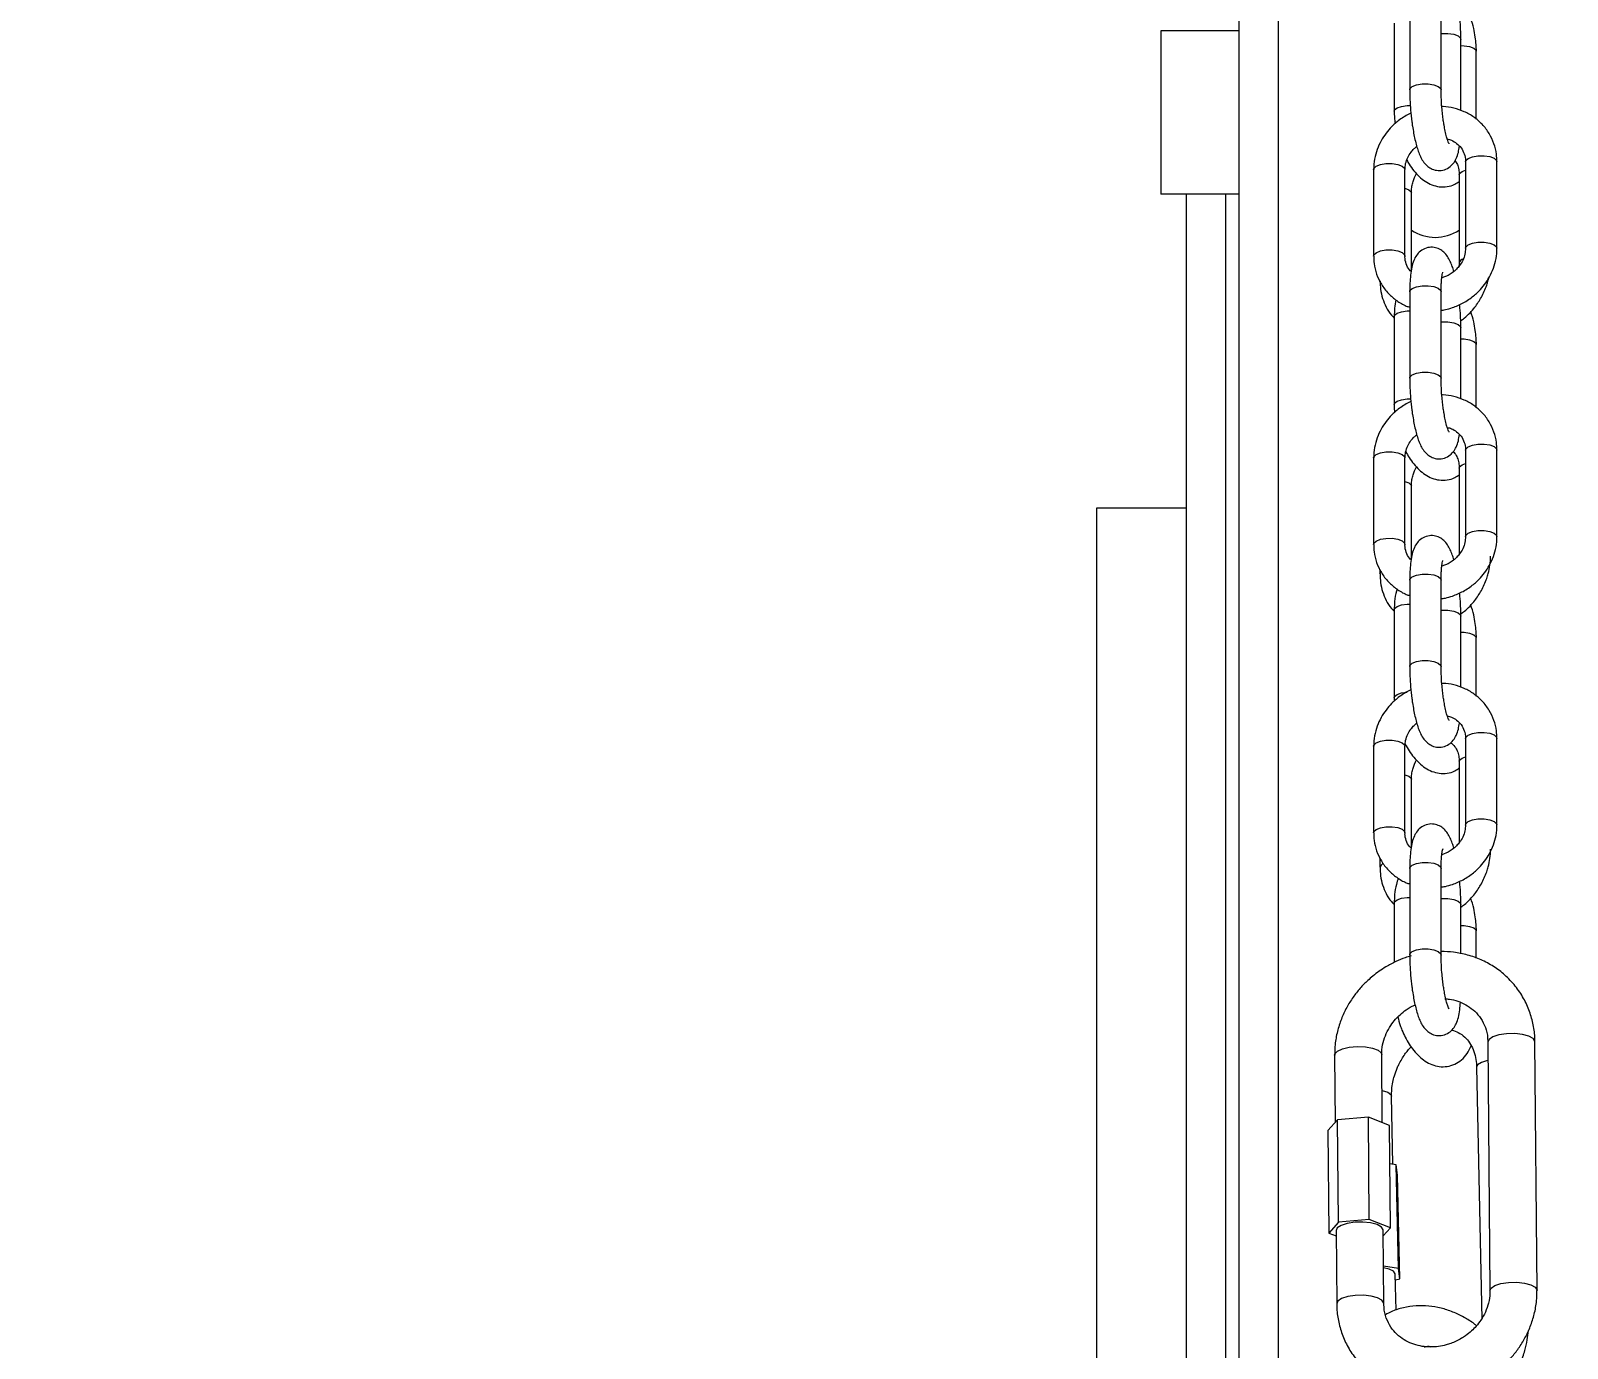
# Model space of a CAD drawing. Header units: millimetres. Extents: x -11024 to 8278, y -7837 to 5770.
# Drawn here: x -3608.6 to -3412.6, y -134.1 to 34 of the extents above; entities that cross this region are included whole.
import ezdxf

# ---------------------------------------------------------------- set-up
doc = ezdxf.new("R2010")
doc.units = ezdxf.units.MM
for name, color, linetype in [('DIKOM_ОБЪЕКТ', 7, 'Continuous'), ('DIKOM_РАЗМЕР_ЗОНА', 7, 'Continuous'), ('DIKOM_РАЗМЕР_ОБЪЕКТА', 7, 'Continuous')]:
    doc.layers.add(name, color=color, linetype=linetype)
doc.styles.add('style1', font='arial.ttf', dxfattribs={"width": 0.8})
doc.dimstyles.new('1-50', dxfattribs={"dimtxt": 300, "dimasz": 200, "dimexe": 100, "dimexo": 0, "dimgap": 100, "dimtad": 1, "dimtxsty": 'style1', "dimcen": 200, "dimclrd": 7, "dimclre": 7, "dimclrt": 7, "dimadec": 1, "dimazin": 2, "dimtfac": 1, "dimtmove": 0, "dimatfit": 2, "dimfxl": 0, "dimlwd": 25, "dimlwe": 18, "dimarcsym": 0})

# ---------------------------------------------------------------- blocks, each defined once
blk = doc.blocks.new('*D9')
at = {"layer": 'Defpoints', "color": 0, "transparency": 16777216}
for p in [(3740.68, 3707.51), (-8191.56, -3797.25), (-1076.12, -3797.25)]:
    blk.add_point(p, dxfattribs=at)
at = {"layer": 'DIKOM_РАЗМЕР_ОБЪЕКТА', "color": 7, "lineweight": 18, "transparency": 16777216}
for p, q in [((3740.68, 3707.51), (-8291.56, 3707.51)), ((-1076.12, -3797.25), (-8291.56, -3797.25))]:
    blk.add_line(p, q, dxfattribs=at)
at = {"layer": 'DIKOM_РАЗМЕР_ОБЪЕКТА', "color": 7, "lineweight": 25, "transparency": 16777216}
blk.add_line((-8191.56, 3507.51), (-8191.56, -3597.25), dxfattribs=at)
at = {"layer": 'DIKOM_РАЗМЕР_ОБЪЕКТА', "color": 7, "transparency": 16777216}
for points in [[(-8224.9, 3507.51), (-8158.23, 3507.51), (-8191.56, 3707.51)], [(-8224.9, -3597.25), (-8158.23, -3597.25), (-8191.56, -3797.25)]]:
    blk.add_solid(points, dxfattribs=at)
at = {"layer": 'DIKOM_РАЗМЕР_ОБЪЕКТА', "color": 7, "transparency": 16777216, "insert": (-8444.74, -44.87), "char_height": 300, "attachment_point": 5, "rotation": 90, "style": 'style1'}
blk.add_mtext('7500', dxfattribs=at)
blk = doc.blocks.new('*D11')
at = {"layer": 'Defpoints', "color": 0, "transparency": 16777216}
for p in [(3316.13, 5770.14), (-10574.15, -5797.25), (-1580.09, -5797.25)]:
    blk.add_point(p, dxfattribs=at)
at = {"layer": 'DIKOM_РАЗМЕР_ЗОНА', "color": 7, "lineweight": 18, "transparency": 16777216}
for p, q in [((3316.13, 5770.14), (-10674.15, 5770.14)), ((-1580.09, -5797.25), (-10674.15, -5797.25))]:
    blk.add_line(p, q, dxfattribs=at)
at = {"layer": 'DIKOM_РАЗМЕР_ЗОНА', "color": 7, "lineweight": 25, "transparency": 16777216}
blk.add_line((-10574.15, 5570.14), (-10574.15, -5597.25), dxfattribs=at)
at = {"layer": 'DIKOM_РАЗМЕР_ЗОНА', "color": 7, "transparency": 16777216}
for points in [[(-10607.49, 5570.14), (-10540.82, 5570.14), (-10574.15, 5770.14)], [(-10607.49, -5597.25), (-10540.82, -5597.25), (-10574.15, -5797.25)]]:
    blk.add_solid(points, dxfattribs=at)
at = {"layer": 'DIKOM_РАЗМЕР_ЗОНА', "color": 7, "transparency": 16777216, "insert": (-10827.33, -172.99), "char_height": 300, "attachment_point": 5, "rotation": 90, "style": 'style1'}
blk.add_mtext('11500', dxfattribs=at)

msp = doc.modelspace()

# ---------------------------------------------------------------- linework, layer by layer
at = {"layer": 'DIKOM_ОБЪЕКТ', "color": 7, "linetype": 'Continuous', "lineweight": 15}
for p, q in [((-3454.452, -1736.829), (-3454.452, 1463.171)), ((-3449.452, -1736.829), (-3449.452, 1463.171)), ((-3432.712, 37.517), (-3432.712, 26.481)), ((-3428.712, 26.481), (-3428.712, 37.517)), ((-3464.457, 34.029), (-3464.457, 13.171)), ((-3459.458, 34.029), (-3464.457, 34.029)), ((-3454.458, 34.029), (-3459.458, 34.029)), ((-3454.458, 13.171), (-3454.458, 34.029)), ((-3434.687, 35.003), (-3434.687, 23.779)), ((-3432.673, 31.362), (-3432.673, 33.287)), ((-3426.191, 23.843), (-3426.191, 32.909)), ((-3424.217, 22.729), (-3424.217, 31.427)), ((-3432.556, 23.503), (-3433.001, 23.307)), ((-3437.318, 16.325), (-3437.318, 5.289)), ((-3433.318, 5.289), (-3433.318, 16.325)), ((-3425.586, 17.315), (-3425.586, 6.279)), ((-3421.63, 17.48), (-3421.585, 17.315)), ((-3421.585, 6.279), (-3421.585, 17.315)), ((-3426.399, 15.653), (-3426.399, 4.43)), ((-3459.458, 13.171), (-3464.457, 13.171)), ((-3461.184, -286.829), (-3461.184, 13.171)), ((-3454.458, 13.171), (-3459.458, 13.171)), ((-3456.184, -286.829), (-3456.184, 13.171)), ((-3432.505, 3.283), (-3432.505, 13.364)), ((-3433.362, 5.454), (-3433.318, 5.291)), ((-3427.822, 2.806), (-3428.62, 2.489)), ((-3432.712, 0.73), (-3432.712, -10.306)), ((-3428.712, -10.306), (-3428.712, 0.73)), ((-3434.687, -2.409), (-3434.687, -13.633)), ((-3426.191, -12.944), (-3426.191, -3.877)), ((-3424.217, -14.058), (-3424.217, -5.985)), ((-3432.556, -13.283), (-3433.001, -13.48)), ((-3425.586, -19.472), (-3425.586, -30.508)), ((-3421.63, -19.307), (-3421.585, -19.472)), ((-3421.585, -30.508), (-3421.585, -19.472)), ((-3437.318, -20.462), (-3437.318, -31.498)), ((-3433.318, -31.498), (-3433.318, -20.462)), ((-3426.399, -21.759), (-3426.399, -32.764)), ((-3432.505, -33.503), (-3432.505, -24.048)), ((-3472.616, -246.829), (-3472.616, -26.829)), ((-3472.616, -26.829), (-3461.184, -26.829)), ((-3433.362, -31.333), (-3433.318, -31.496)), ((-3436.505, -34.713), (-3436.505, -35.272)), ((-3427.822, -33.981), (-3428.62, -34.298)), ((-3432.712, -36.057), (-3432.712, -47.093)), ((-3428.712, -47.093), (-3428.712, -36.057)), ((-3434.687, -39.821), (-3434.687, -51.045)), ((-3426.191, -49.73), (-3426.191, -40.664)), ((-3424.217, -50.844), (-3424.217, -43.397)), ((-3432.556, -50.07), (-3433.001, -50.266)), ((-3425.586, -56.259), (-3425.586, -67.295)), ((-3421.63, -56.094), (-3421.585, -56.259)), ((-3421.585, -67.295), (-3421.585, -56.259)), ((-3437.318, -57.249), (-3437.318, -68.285)), ((-3433.318, -68.285), (-3433.318, -57.249)), ((-3426.399, -59.171), (-3426.399, -69.55)), ((-3432.505, -70.29), (-3432.505, -61.46)), ((-3433.362, -68.12), (-3433.318, -68.282)), ((-3436.505, -71.5), (-3436.505, -72.684)), ((-3427.822, -70.768), (-3428.62, -71.084)), ((-3432.712, -72.843), (-3432.712, -83.879)), ((-3428.712, -83.879), (-3428.712, -72.843)), ((-3434.687, -77.233), (-3434.687, -84.829)), ((-3426.191, -83.712), (-3426.191, -77.451)), ((-3424.217, -84.281), (-3424.217, -80.809)), ((-3432.665, -90.54), (-3432.034, -90.24)), ((-3422.735, -94.996), (-3422.473, -126.722)), ((-3416.474, -126.672), (-3416.735, -94.946)), ((-3442.289, -96.646), (-3442.218, -105.241)), ((-3436.218, -105.252), (-3436.289, -96.596)), ((-3424.184, -98.202), (-3423.512, -130.352)), ((-3434.847, -110.583), (-3435.029, -101.893)), ((-3441.912, -104.898), (-3443.147, -106.284)), ((-3437.976, -104.566), (-3441.912, -104.898)), ((-3441.804, -117.962), (-3441.912, -104.898)), ((-3437.868, -117.629), (-3437.976, -104.566)), ((-3435.276, -105.62), (-3437.976, -104.566)), ((-3435.168, -118.684), (-3435.276, -105.62)), ((-3443.147, -106.284), (-3443.04, -119.348)), ((-3434.44, -110.643), (-3435.235, -110.524)), ((-3434.163, -123.882), (-3434.44, -110.643)), ((-3434.257, -111.946), (-3434.44, -110.643)), ((-3433.98, -125.185), (-3434.257, -111.946)), ((-3441.804, -117.962), (-3443.04, -119.348)), ((-3443.04, -119.348), (-3442.098, -119.715)), ((-3442.104, -119.04), (-3442.027, -128.372)), ((-3437.868, -117.629), (-3441.804, -117.962)), ((-3435.168, -118.684), (-3437.868, -117.629)), ((-3436.027, -128.322), (-3436.104, -118.991)), ((-3436.098, -119.727), (-3435.168, -118.684)), ((-3434.163, -123.882), (-3436.066, -123.597)), ((-3434.459, -129.186), (-3434.554, -124.587)), ((-3434.54, -125.311), (-3433.98, -125.185)), ((-3433.98, -125.185), (-3434.163, -123.882))]:
    msp.add_line(p, q, dxfattribs=at)
at = {"layer": 'DIKOM_ОБЪЕКТ', "color": 7, "linetype": 'Continuous', "lineweight": 15, "flags": 128}
for points in [[(-3428.712, 33.668), (-3428.612, 33.677), (-3427.831, 33.682), (-3427.106, 33.569), (-3426.545, 33.356), (-3426.236, 33.074), (-3426.191, 32.915)], [(-3426.191, 32.134), (-3425.788, 32.118), (-3425.073, 32.007), (-3424.532, 31.808), (-3424.248, 31.551), (-3424.217, 31.427)], [(-3432.712, 26.476), (-3432.679, 26.622), (-3432.392, 26.907), (-3431.849, 27.127), (-3431.132, 27.249), (-3430.352, 27.253), (-3429.627, 27.14), (-3429.066, 26.927), (-3428.757, 26.646), (-3428.712, 26.475)], [(-3434.687, 23.779), (-3434.64, 23.931), (-3434.328, 24.184), (-3433.765, 24.375), (-3433.039, 24.476), (-3432.633, 24.487)], [(-3425.586, 17.315), (-3425.553, 17.456), (-3425.265, 17.741), (-3424.722, 17.961), (-3424.006, 18.083), (-3423.226, 18.087), (-3422.5, 17.974), (-3421.94, 17.761), (-3421.63, 17.48)], [(-3437.318, 16.325), (-3437.285, 16.466), (-3436.998, 16.751), (-3436.454, 16.971), (-3435.738, 17.093), (-3434.958, 17.097), (-3434.232, 16.984), (-3433.672, 16.771), (-3433.362, 16.49), (-3433.318, 16.325)], [(-3426.399, 15.653), (-3426.352, 15.805), (-3426.04, 16.058), (-3425.586, 16.223)], [(-3433.318, 13.933), (-3432.821, 13.745), (-3432.536, 13.488), (-3432.505, 13.37)], [(-3437.318, 5.29), (-3437.285, 5.43), (-3436.998, 5.715), (-3436.454, 5.935), (-3435.738, 6.057), (-3434.958, 6.061), (-3434.232, 5.948), (-3433.672, 5.735), (-3433.362, 5.454)], [(-3425.586, 6.276), (-3425.553, 6.42), (-3425.265, 6.705), (-3424.722, 6.925), (-3424.006, 7.047), (-3423.226, 7.051), (-3422.5, 6.938), (-3421.94, 6.725), (-3421.63, 6.444), (-3421.585, 6.277)], [(-3432.712, 0.73), (-3432.679, 0.871), (-3432.392, 1.156), (-3431.849, 1.376), (-3431.132, 1.498)], [(-3431.132, 1.498), (-3430.352, 1.502), (-3429.627, 1.39), (-3429.066, 1.176), (-3428.757, 0.895), (-3428.712, 0.73)], [(-3434.687, -2.409), (-3434.64, -2.258), (-3434.328, -2.005), (-3433.765, -1.813)], [(-3433.765, -1.813), (-3433.039, -1.713), (-3432.712, -1.702)], [(-3428.712, -3.119), (-3428.612, -3.109), (-3427.831, -3.105), (-3427.106, -3.218), (-3426.545, -3.431), (-3426.236, -3.712), (-3426.191, -3.872)], [(-3426.191, -5.278), (-3425.788, -5.294), (-3425.073, -5.405), (-3424.532, -5.604), (-3424.248, -5.861), (-3424.217, -5.985)], [(-3432.712, -10.311), (-3432.679, -10.165), (-3432.392, -9.88), (-3431.849, -9.66), (-3431.132, -9.538), (-3430.352, -9.533), (-3429.627, -9.646), (-3429.066, -9.86), (-3428.757, -10.141), (-3428.712, -10.312)], [(-3434.687, -13.633), (-3434.64, -13.481), (-3434.328, -13.228), (-3433.765, -13.037), (-3433.039, -12.936), (-3432.59, -12.926)], [(-3425.586, -19.472), (-3425.553, -19.331), (-3425.265, -19.046), (-3424.722, -18.826), (-3424.006, -18.704), (-3423.226, -18.699), (-3422.5, -18.812), (-3421.94, -19.026), (-3421.63, -19.307)], [(-3437.318, -20.462), (-3437.285, -20.321), (-3436.998, -20.036), (-3436.454, -19.816), (-3435.738, -19.694), (-3434.958, -19.689), (-3434.232, -19.802), (-3433.672, -20.016), (-3433.362, -20.297), (-3433.318, -20.462)], [(-3426.399, -21.759), (-3426.352, -21.607), (-3426.04, -21.354), (-3425.586, -21.189)], [(-3433.318, -23.479), (-3432.821, -23.667), (-3432.536, -23.924), (-3432.505, -24.042)], [(-3437.318, -31.496), (-3437.285, -31.357), (-3436.998, -31.072), (-3436.454, -30.852), (-3435.738, -30.73), (-3434.958, -30.725), (-3434.232, -30.838), (-3433.672, -31.052), (-3433.362, -31.333)], [(-3425.586, -30.511), (-3425.553, -30.367), (-3425.265, -30.082), (-3424.722, -29.862), (-3424.006, -29.74), (-3423.226, -29.735), (-3422.5, -29.848), (-3421.94, -30.062), (-3421.63, -30.343), (-3421.585, -30.51)], [(-3436.505, -35.271), (-3436.458, -35.12), (-3436.377, -35.023)], [(-3432.712, -36.057), (-3432.679, -35.915), (-3432.392, -35.63), (-3431.849, -35.41), (-3431.132, -35.289)], [(-3431.132, -35.289), (-3430.352, -35.284), (-3429.627, -35.397), (-3429.066, -35.61), (-3428.757, -35.892), (-3428.712, -36.057)], [(-3433.765, -39.225), (-3433.039, -39.125), (-3432.712, -39.114)], [(-3434.687, -39.821), (-3434.64, -39.67), (-3434.328, -39.417), (-3433.765, -39.225)], [(-3428.712, -39.906), (-3428.612, -39.896), (-3427.831, -39.891), (-3427.106, -40.004), (-3426.545, -40.218), (-3426.236, -40.499), (-3426.191, -40.659)], [(-3426.191, -42.69), (-3425.788, -42.706), (-3425.073, -42.817), (-3424.532, -43.016), (-3424.248, -43.273), (-3424.217, -43.397)], [(-3432.712, -47.098), (-3432.679, -46.951), (-3432.392, -46.666), (-3431.849, -46.446), (-3431.132, -46.325), (-3430.352, -46.32), (-3429.627, -46.433), (-3429.066, -46.646), (-3428.757, -46.928), (-3428.712, -47.099)], [(-3434.687, -51.045), (-3434.64, -50.893), (-3434.328, -50.64), (-3433.765, -50.449), (-3433.051, -50.349)], [(-3437.318, -57.249), (-3437.285, -57.107), (-3436.998, -56.822), (-3436.454, -56.602), (-3435.738, -56.481), (-3434.958, -56.476), (-3434.232, -56.589), (-3433.672, -56.802), (-3433.362, -57.084), (-3433.318, -57.249)], [(-3425.586, -56.259), (-3425.553, -56.117), (-3425.265, -55.832), (-3424.722, -55.612), (-3424.006, -55.491), (-3423.226, -55.486), (-3422.5, -55.599), (-3421.94, -55.812), (-3421.63, -56.094)], [(-3426.399, -59.171), (-3426.352, -59.019), (-3426.04, -58.766), (-3425.586, -58.601)], [(-3433.318, -60.89), (-3432.821, -61.079), (-3432.536, -61.336), (-3432.505, -61.454)], [(-3425.586, -67.297), (-3425.553, -67.153), (-3425.265, -66.868), (-3424.722, -66.648), (-3424.006, -66.527), (-3423.226, -66.522), (-3422.5, -66.635), (-3421.94, -66.848), (-3421.63, -67.13), (-3421.585, -67.296)], [(-3437.318, -68.283), (-3437.285, -68.143), (-3436.998, -67.858), (-3436.454, -67.638), (-3435.738, -67.517), (-3434.958, -67.512), (-3434.232, -67.625), (-3433.672, -67.838), (-3433.362, -68.12)], [(-3432.712, -72.843), (-3432.679, -72.702), (-3432.392, -72.417), (-3431.849, -72.197), (-3431.132, -72.076)], [(-3431.132, -72.076), (-3430.352, -72.071), (-3429.627, -72.184), (-3429.066, -72.397), (-3428.757, -72.678), (-3428.712, -72.843)], [(-3434.687, -77.233), (-3434.64, -77.082), (-3434.328, -76.829), (-3433.765, -76.637)], [(-3433.765, -76.637), (-3433.039, -76.536), (-3432.712, -76.526)], [(-3428.712, -76.692), (-3428.612, -76.683), (-3427.831, -76.678), (-3427.106, -76.791), (-3426.545, -77.004), (-3426.236, -77.286), (-3426.191, -77.445)], [(-3426.191, -80.102), (-3425.788, -80.118), (-3425.073, -80.229), (-3424.532, -80.428), (-3424.248, -80.685), (-3424.217, -80.809)], [(-3432.712, -83.884), (-3432.679, -83.738), (-3432.392, -83.453), (-3431.849, -83.233), (-3431.132, -83.112), (-3430.352, -83.107), (-3429.627, -83.22), (-3429.066, -83.433), (-3428.757, -83.714), (-3428.712, -83.885)], [(-3420.365, -93.921), (-3421.33, -94.069), (-3422.103, -94.326), (-3422.59, -94.66), (-3422.735, -94.996)], [(-3416.735, -94.946), (-3416.737, -94.91), (-3416.956, -94.545), (-3417.51, -94.232), (-3418.332, -94.008), (-3419.324, -93.9), (-3420.365, -93.921)], [(-3442.289, -96.644), (-3442.261, -96.494), (-3441.941, -96.136), (-3441.301, -95.835), (-3440.419, -95.63), (-3439.4, -95.544), (-3438.368, -95.588), (-3437.447, -95.756), (-3436.748, -96.029), (-3436.356, -96.373), (-3436.289, -96.592)], [(-3422.716, -97.33), (-3422.801, -97.349), (-3423.568, -97.592), (-3424.047, -97.902), (-3424.184, -98.202)], [(-3436.251, -101.137), (-3436.207, -101.147), (-3435.501, -101.383), (-3435.101, -101.688), (-3435.029, -101.889)], [(-3439.734, -117.966), (-3440.699, -118.114), (-3441.472, -118.37), (-3441.959, -118.705), (-3442.104, -119.04)], [(-3436.104, -118.991), (-3436.106, -118.954), (-3436.325, -118.59), (-3436.879, -118.276), (-3437.701, -118.052), (-3438.693, -117.944), (-3439.734, -117.966)], [(-3434.554, -124.587), (-3434.558, -124.549), (-3434.785, -124.223), (-3435.346, -123.949), (-3436.065, -123.776)], [(-3439.657, -127.297), (-3440.622, -127.445), (-3441.395, -127.702), (-3441.882, -128.036), (-3442.027, -128.37)], [(-3436.027, -128.321), (-3436.029, -128.285), (-3436.248, -127.921), (-3436.802, -127.608), (-3437.624, -127.383), (-3438.616, -127.276), (-3439.657, -127.297)], [(-3422.473, -126.726), (-3422.328, -126.386), (-3421.841, -126.052), (-3421.069, -125.795), (-3420.103, -125.647)], [(-3420.103, -125.647), (-3419.062, -125.626), (-3418.071, -125.734), (-3417.248, -125.958), (-3416.694, -126.271), (-3416.476, -126.636), (-3416.474, -126.673)]]:
    msp.add_lwpolyline(points, dxfattribs=at)
at = {"layer": 'DIKOM_ОБЪЕКТ', "color": 7, "linetype": 'Continuous', "lineweight": 15}
for centre, radius, start, end in [((-3429.452, 13.171), 5.5, 236.28212, 303.71791), ((-3425.752, 4.238), 0.673, 104.28551, 163.89573), ((-3435.871, -72.872), 0.661, 106.33092, 163.43214)]:
    msp.add_arc(centre, radius, start, end, dxfattribs=at)
for points, knots in [([(-3426.194, 32.914), (-3426.194, 33.046), (-3426.192, 33.439), (-3426.221, 34.294), (-3426.267, 35.169), (-3426.332, 35.751), (-3426.348, 35.887)], [0, 0, 0, 0, 0.1403137, 0.4190205, 0.8643728, 1, 1, 1, 1]), ([(-3424.217, 31.426), (-3424.217, 31.43), (-3424.206, 31.703), (-3424.243, 32.302), (-3424.34, 33.267), (-3424.54, 34.393), (-3424.782, 35.17), (-3424.913, 35.588)], [0, 0, 0, 0, 0.002931, 0.2034998, 0.4286104, 0.6925376, 1, 1, 1, 1]), ([(-3432.709, 26.476), (-3432.71, 26.344), (-3432.711, 25.951), (-3432.685, 25.095), (-3432.632, 24.362), (-3432.6, 23.911)], [0, 0, 0, 0, 0.162331, 0.4847763, 1, 1, 1, 1]), ([(-3428.614, 24.248), (-3428.645, 24.686), (-3428.689, 25.296), (-3428.71, 26.035), (-3428.709, 26.332), (-3428.709, 26.474)], [0, 0, 0, 0, 0.5712072, 0.7948264, 1, 1, 1, 1]), ([(-3434.686, 23.78), (-3434.687, 23.776), (-3434.697, 23.505), (-3434.668, 22.969), (-3434.607, 22.439), (-3434.579, 22.19)], [0, 0, 0, 0, 0.0080598, 0.5339166, 1, 1, 1, 1]), ([(-3432.6, 23.911), (-3432.551, 23.411), (-3432.483, 22.714), (-3432.345, 21.739), (-3432.215, 20.966), (-3432.043, 20.126), (-3431.846, 19.344), (-3431.622, 18.628), (-3431.361, 17.975), (-3431.041, 17.384), (-3430.609, 16.848), (-3430.018, 16.418), (-3429.296, 16.176), (-3428.465, 16.199), (-3427.693, 16.537), (-3427.113, 17.098), (-3426.734, 17.765), (-3426.501, 18.454), (-3426.409, 19.022), (-3426.366, 19.287)], [0, 0, 0, 0, 0.087995, 0.1224279, 0.1786486, 0.2348511, 0.2933603, 0.3526973, 0.4131439, 0.4765556, 0.53599, 0.5846902, 0.6342731, 0.6869925, 0.7442842, 0.798113, 0.8583271, 0.9339596, 1, 1, 1, 1]), ([(-3421.61, 17.314), (-3421.613, 17.639), (-3421.621, 18.425), (-3421.938, 19.65), (-3422.539, 20.948), (-3423.415, 22.099), (-3424.504, 23.037), (-3425.732, 23.738), (-3427.068, 24.17), (-3428.049, 24.36), (-3428.568, 24.345), (-3428.62, 24.343)], [0, 0, 0, 0, 0.0885186, 0.2139606, 0.3444015, 0.4809686, 0.6088329, 0.7363878, 0.8628664, 0.9862148, 1, 1, 1, 1]), ([(-3427.696, 19.614), (-3427.694, 19.612), (-3427.671, 19.583), (-3427.752, 19.714), (-3427.857, 19.997), (-3428.016, 20.502), (-3428.177, 21.165), (-3428.319, 21.904), (-3428.432, 22.62), (-3428.533, 23.385), (-3428.586, 23.947), (-3428.614, 24.248)], [0, 0, 0, 0, 0.00964987, 0.11630375, 0.23004644, 0.35196111, 0.51092261, 0.64140133, 0.74488757, 0.86351865, 1, 1, 1, 1]), ([(-3433.001, 23.307), (-3433.457, 23.027), (-3434.102, 22.63), (-3434.937, 21.883), (-3435.592, 21.173), (-3436.249, 20.231), (-3436.792, 19.155), (-3437.16, 17.956), (-3437.335, 16.991), (-3437.301, 16.445), (-3437.293, 16.325)], [0, 0, 0, 0, 0.1825967, 0.2584453, 0.3839949, 0.5148976, 0.6557652, 0.8035055, 0.957171, 1, 1, 1, 1]), ([(-3427.922, 20.215), (-3427.744, 20.165), (-3427.299, 20.042), (-3426.692, 19.661), (-3426.108, 19.085), (-3425.728, 18.329), (-3425.557, 17.709), (-3425.595, 17.357), (-3425.599, 17.316)], [0, 0, 0, 0, 0.1250776, 0.3120832, 0.5169621, 0.7471754, 0.9711238, 1, 1, 1, 1]), ([(-3433.304, 16.323), (-3433.294, 16.571), (-3433.272, 17.083), (-3432.992, 17.844), (-3432.6, 18.486), (-3432.208, 18.96), (-3431.933, 19.186), (-3431.818, 19.281)], [0, 0, 0, 0, 0.2393803, 0.4939841, 0.7122444, 0.8794192, 1, 1, 1, 1]), ([(-3433.077, 17.509), (-3432.982, 17.337), (-3432.718, 16.854), (-3432.201, 16.15), (-3431.525, 15.408), (-3430.752, 14.793), (-3429.888, 14.339), (-3428.939, 14.087), (-3427.935, 14.097), (-3427.045, 14.338), (-3426.582, 14.671), (-3426.399, 14.802)], [0, 0, 0, 0, 0.0633214, 0.1777665, 0.2963424, 0.4181561, 0.5406674, 0.6624414, 0.7855423, 0.9152385, 1, 1, 1, 1]), ([(-3432.491, 13.37), (-3432.496, 13.426), (-3432.515, 13.681), (-3432.44, 14.166), (-3432.264, 14.944), (-3432.005, 15.482), (-3431.838, 15.827)], [0, 0, 0, 0, 0.0744549, 0.3394268, 0.5754218, 1, 1, 1, 1]), ([(-3426.929, 17.477), (-3426.826, 17.318), (-3426.62, 16.999), (-3426.429, 16.363), (-3426.418, 15.87), (-3426.412, 15.647)], [0, 0, 0, 0, 0.3517891, 0.707021, 1, 1, 1, 1]), ([(-3427.085, 3.322), (-3427.15, 3.539), (-3427.29, 4.004), (-3427.543, 4.627), (-3427.862, 5.22), (-3428.294, 5.755), (-3428.885, 6.185), (-3429.607, 6.428), (-3430.438, 6.405), (-3431.21, 6.066), (-3431.791, 5.505), (-3432.171, 4.841), (-3432.418, 4.079), (-3432.585, 3.161), (-3432.678, 2.147), (-3432.711, 1.328), (-3432.71, 0.856), (-3432.709, 0.725)], [0, 0, 0, 0, 0.05967022, 0.12810394, 0.19989727, 0.26717511, 0.32235028, 0.378461, 0.43817665, 0.50301706, 0.5639609, 0.63215607, 0.71778546, 0.8128476, 0.89991041, 0.97224583, 1, 1, 1, 1]), ([(-3425.599, 6.28), (-3425.61, 6.032), (-3425.631, 5.52), (-3425.912, 4.76), (-3426.301, 4.115), (-3426.756, 3.586), (-3427.249, 3.15), (-3427.637, 2.917), (-3427.822, 2.806)], [0, 0, 0, 0, 0.1926637, 0.3976256, 0.5733198, 0.7078994, 0.8605844, 1, 1, 1, 1]), ([(-3425.902, -0.704), (-3425.446, -0.423), (-3424.801, -0.027), (-3423.967, 0.72), (-3423.311, 1.43), (-3422.655, 2.372), (-3422.111, 3.449), (-3421.744, 4.647), (-3421.569, 5.612), (-3421.603, 6.159), (-3421.61, 6.278)], [0, 0, 0, 0, 0.1825985, 0.2584516, 0.3840261, 0.514898, 0.6557656, 0.8035121, 0.957171, 1, 1, 1, 1]), ([(-3437.293, 5.289), (-3437.29, 4.964), (-3437.282, 4.178), (-3436.965, 2.953), (-3436.364, 1.656), (-3435.489, 0.502), (-3434.395, -0.424), (-3433.457, -1.005), (-3432.859, -1.193), (-3432.712, -1.24)], [0, 0, 0, 0, 0.1138347, 0.2751528, 0.4428994, 0.618555, 0.7829497, 0.9469882, 1, 1, 1, 1]), ([(-3432.538, 3.317), (-3432.607, 3.382), (-3432.896, 3.655), (-3433.166, 4.281), (-3433.347, 4.894), (-3433.309, 5.247), (-3433.304, 5.287)], [0, 0, 0, 0, 0.1293889, 0.5441721, 0.9478731, 1, 1, 1, 1]), ([(-3426.412, 4.423), (-3426.407, 4.367), (-3426.394, 4.23), (-3426.418, 4.076), (-3426.433, 3.983)], [0, 0, 0, 0, 0.4019299, 1, 1, 1, 1]), ([(-3436.5, 2.139), (-3436.488, 1.772), (-3436.461, 0.999), (-3436.199, -0.141), (-3435.739, -1.251), (-3435.229, -2.102), (-3434.813, -2.501), (-3434.687, -2.622)], [0, 0, 0, 0, 0.20349528, 0.42751841, 0.65886504, 0.8970118, 1, 1, 1, 1]), ([(-3428.709, 0.724), (-3428.71, 0.833), (-3428.712, 1.193), (-3428.689, 1.74), (-3428.647, 2.331), (-3428.584, 2.795), (-3428.526, 3.091), (-3428.478, 3.233), (-3428.486, 3.215), (-3428.488, 3.212)], [0, 0, 0, 0, 0.0828399, 0.2715353, 0.4609684, 0.6421965, 0.8099593, 0.9602794, 1, 1, 1, 1]), ([(-3423.565, 0.031), (-3423.32, 0.537), (-3422.978, 1.242), (-3422.713, 2.076), (-3422.656, 2.381), (-3422.639, 2.471)], [0, 0, 0, 0, 0.6395971, 0.893241, 1, 1, 1, 1]), ([(-3426.209, -2.958), (-3426.053, -2.851), (-3425.627, -2.558), (-3425.028, -1.972), (-3424.262, -1.11), (-3423.831, -0.405), (-3423.565, 0.031)], [0, 0, 0, 0, 0.1447714, 0.3931371, 0.6242432, 1, 1, 1, 1]), ([(-3434.462, -0.32), (-3434.531, -0.659), (-3434.666, -1.323), (-3434.68, -2.052), (-3434.686, -2.409)], [0, 0, 0, 0, 0.5100429, 1, 1, 1, 1]), ([(-3428.712, -1.644), (-3428.528, -1.618), (-3428.035, -1.547), (-3427.076, -1.27), (-3426.347, -0.918), (-3425.902, -0.704)], [0, 0, 0, 0, 0.1880798, 0.5045178, 1, 1, 1, 1]), ([(-3426.194, -3.872), (-3426.194, -3.741), (-3426.192, -3.347), (-3426.221, -2.493), (-3426.267, -1.618), (-3426.332, -1.036), (-3426.348, -0.9)], [0, 0, 0, 0, 0.140292, 0.4190504, 0.8643568, 1, 1, 1, 1]), ([(-3424.217, -5.986), (-3424.217, -5.982), (-3424.206, -5.709), (-3424.243, -5.11), (-3424.34, -4.145), (-3424.54, -3.018), (-3424.782, -2.242), (-3424.913, -1.824)], [0, 0, 0, 0, 0.002918, 0.2034867, 0.4286108, 0.6925243, 1, 1, 1, 1]), ([(-3432.709, -10.311), (-3432.71, -10.443), (-3432.711, -10.836), (-3432.685, -11.691), (-3432.632, -12.424), (-3432.6, -12.875)], [0, 0, 0, 0, 0.1623311, 0.4847985, 1, 1, 1, 1]), ([(-3428.614, -12.539), (-3428.645, -12.101), (-3428.689, -11.491), (-3428.71, -10.751), (-3428.709, -10.454), (-3428.709, -10.312)], [0, 0, 0, 0, 0.57116943, 0.7947639, 1, 1, 1, 1]), ([(-3433.001, -13.48), (-3433.457, -13.76), (-3434.102, -14.157), (-3434.937, -14.903), (-3435.592, -15.614), (-3436.249, -16.556), (-3436.792, -17.632), (-3437.16, -18.831), (-3437.335, -19.796), (-3437.301, -20.342), (-3437.293, -20.461)], [0, 0, 0, 0, 0.1825967, 0.2584453, 0.3839949, 0.5148976, 0.6557652, 0.8035055, 0.957171, 1, 1, 1, 1]), ([(-3434.686, -13.632), (-3434.687, -13.636), (-3434.697, -13.907), (-3434.682, -14.252), (-3434.646, -14.591), (-3434.639, -14.65)], [0, 0, 0, 0, 0.0125302, 0.8300487, 1, 1, 1, 1]), ([(-3432.6, -12.875), (-3432.551, -13.376), (-3432.483, -14.072), (-3432.345, -15.048), (-3432.215, -15.821), (-3432.043, -16.661), (-3431.846, -17.443), (-3431.622, -18.159), (-3431.361, -18.812), (-3431.041, -19.403), (-3430.61, -19.939), (-3430.018, -20.369), (-3429.296, -20.611), (-3428.465, -20.588), (-3427.693, -20.25), (-3427.113, -19.689), (-3426.734, -19.022), (-3426.501, -18.333), (-3426.409, -17.765), (-3426.366, -17.5)], [0, 0, 0, 0, 0.08799831, 0.12242782, 0.17864841, 0.23485384, 0.29336019, 0.35269709, 0.41314352, 0.47655516, 0.53599127, 0.58468981, 0.63427261, 0.68699187, 0.74428467, 0.7981134, 0.85832733, 0.9339597, 1, 1, 1, 1]), ([(-3421.61, -19.473), (-3421.613, -19.148), (-3421.621, -18.362), (-3421.938, -17.137), (-3422.539, -15.838), (-3423.415, -14.688), (-3424.504, -13.749), (-3425.732, -13.048), (-3427.068, -12.617), (-3428.049, -12.427), (-3428.568, -12.442), (-3428.62, -12.444)], [0, 0, 0, 0, 0.0885181, 0.2139641, 0.3443998, 0.48097, 0.6088335, 0.7363877, 0.862876, 0.9862149, 1, 1, 1, 1]), ([(-3427.696, -17.172), (-3427.694, -17.175), (-3427.671, -17.204), (-3427.752, -17.072), (-3427.858, -16.789), (-3428.016, -16.285), (-3428.177, -15.621), (-3428.319, -14.883), (-3428.432, -14.167), (-3428.533, -13.402), (-3428.586, -12.84), (-3428.614, -12.539)], [0, 0, 0, 0, 0.00965003, 0.11630565, 0.22998475, 0.35195944, 0.51092353, 0.64140438, 0.74489231, 0.86352533, 1, 1, 1, 1]), ([(-3433.304, -20.464), (-3433.294, -20.215), (-3433.272, -19.703), (-3432.992, -18.943), (-3432.6, -18.301), (-3432.208, -17.827), (-3431.933, -17.6), (-3431.818, -17.505)], [0, 0, 0, 0, 0.23938092, 0.49398532, 0.71223329, 0.87940853, 1, 1, 1, 1]), ([(-3427.922, -16.572), (-3427.744, -16.621), (-3427.299, -16.745), (-3426.692, -17.126), (-3426.108, -17.702), (-3425.728, -18.457), (-3425.557, -19.078), (-3425.595, -19.43), (-3425.599, -19.47)], [0, 0, 0, 0, 0.1250776, 0.3120832, 0.5169621, 0.7471754, 0.9711238, 1, 1, 1, 1]), ([(-3433.214, -19.662), (-3433.075, -19.917), (-3432.767, -20.483), (-3432.202, -21.263), (-3431.524, -22.003), (-3430.752, -22.619), (-3429.888, -23.073), (-3428.939, -23.325), (-3427.935, -23.314), (-3427.045, -23.074), (-3426.582, -22.741), (-3426.399, -22.61)], [0, 0, 0, 0, 0.0905433, 0.2016836, 0.316789, 0.4350654, 0.5540141, 0.6722783, 0.7917738, 0.9176994, 1, 1, 1, 1]), ([(-3427.17, -19.704), (-3427.095, -19.761), (-3426.882, -19.925), (-3426.633, -20.41), (-3426.428, -21.046), (-3426.417, -21.541), (-3426.412, -21.765)], [0, 0, 0, 0, 0.166123, 0.4750821, 0.7627327, 1, 1, 1, 1]), ([(-3432.491, -24.042), (-3432.496, -23.986), (-3432.515, -23.731), (-3432.44, -23.246), (-3432.264, -22.468), (-3432.005, -21.93), (-3431.838, -21.585)], [0, 0, 0, 0, 0.0744376, 0.3394347, 0.5754341, 1, 1, 1, 1]), ([(-3427.085, -33.465), (-3427.15, -33.248), (-3427.29, -32.782), (-3427.543, -32.159), (-3427.862, -31.567), (-3428.294, -31.031), (-3428.885, -30.602), (-3429.607, -30.359), (-3430.438, -30.382), (-3431.21, -30.72), (-3431.791, -31.282), (-3432.171, -31.946), (-3432.418, -32.708), (-3432.585, -33.626), (-3432.678, -34.639), (-3432.711, -35.458), (-3432.71, -35.931), (-3432.709, -36.062)], [0, 0, 0, 0, 0.0596684, 0.1281058, 0.1999003, 0.2671792, 0.3223553, 0.378451, 0.4381822, 0.5030236, 0.5639685, 0.6321648, 0.7177956, 0.8128367, 0.8999203, 0.9722569, 1, 1, 1, 1]), ([(-3425.599, -30.507), (-3425.61, -30.755), (-3425.631, -31.267), (-3425.912, -32.026), (-3426.301, -32.672), (-3426.756, -33.2), (-3427.249, -33.636), (-3427.637, -33.87), (-3427.822, -33.981)], [0, 0, 0, 0, 0.1926622, 0.3976225, 0.5733257, 0.7078947, 0.8605786, 1, 1, 1, 1]), ([(-3425.902, -37.49), (-3425.446, -37.21), (-3424.801, -36.813), (-3423.967, -36.067), (-3423.311, -35.357), (-3422.655, -34.414), (-3422.111, -33.338), (-3421.744, -32.139), (-3421.569, -31.174), (-3421.603, -30.628), (-3421.61, -30.509)], [0, 0, 0, 0, 0.18259838, 0.2584469, 0.38402636, 0.51489816, 0.65576563, 0.80350574, 0.95717107, 1, 1, 1, 1]), ([(-3437.293, -31.497), (-3437.29, -31.822), (-3437.282, -32.608), (-3436.965, -33.834), (-3436.364, -35.131), (-3435.489, -36.285), (-3434.395, -37.211), (-3433.457, -37.791), (-3432.859, -37.98), (-3432.712, -38.026)], [0, 0, 0, 0, 0.1138341, 0.2751576, 0.4429033, 0.618558, 0.7829519, 0.9469865, 1, 1, 1, 1]), ([(-3432.538, -33.47), (-3432.607, -33.405), (-3432.896, -33.132), (-3433.166, -32.506), (-3433.347, -31.893), (-3433.309, -31.54), (-3433.304, -31.499)], [0, 0, 0, 0, 0.1293759, 0.5442806, 0.9478735, 1, 1, 1, 1]), ([(-3423.565, -37.381), (-3423.317, -36.876), (-3422.971, -36.171), (-3422.643, -35.074), (-3422.466, -34.138), (-3422.374, -33.385), (-3422.402, -33.002), (-3422.403, -32.981)], [0, 0, 0, 0, 0.3610221, 0.504192, 0.7412202, 0.9858245, 1, 1, 1, 1]), ([(-3436.5, -35.273), (-3436.488, -35.64), (-3436.461, -36.413), (-3436.199, -37.553), (-3435.739, -38.663), (-3435.229, -39.514), (-3434.813, -39.913), (-3434.687, -40.033)], [0, 0, 0, 0, 0.2034951, 0.4275278, 0.6588653, 0.8970119, 1, 1, 1, 1]), ([(-3428.709, -36.063), (-3428.71, -35.953), (-3428.712, -35.594), (-3428.689, -35.047), (-3428.647, -34.456), (-3428.584, -33.992), (-3428.526, -33.696), (-3428.478, -33.553), (-3428.486, -33.571), (-3428.488, -33.575)], [0, 0, 0, 0, 0.0828405, 0.2715373, 0.4609616, 0.642191, 0.8099608, 0.9602791, 1, 1, 1, 1]), ([(-3434.332, -37.207), (-3434.361, -37.289), (-3434.526, -37.766), (-3434.649, -38.645), (-3434.675, -39.466), (-3434.686, -39.821)], [0, 0, 0, 0, 0.1052424, 0.6145085, 1, 1, 1, 1]), ([(-3428.712, -38.431), (-3428.528, -38.405), (-3428.035, -38.334), (-3427.076, -38.056), (-3426.347, -37.705), (-3425.902, -37.49)], [0, 0, 0, 0, 0.1880824, 0.5045193, 1, 1, 1, 1]), ([(-3426.194, -40.659), (-3426.194, -40.527), (-3426.192, -40.134), (-3426.221, -39.28), (-3426.267, -38.404), (-3426.332, -37.822), (-3426.348, -37.687)], [0, 0, 0, 0, 0.1403076, 0.4190418, 0.8643594, 1, 1, 1, 1]), ([(-3426.195, -40.359), (-3426.043, -40.255), (-3425.622, -39.966), (-3425.028, -39.384), (-3424.262, -38.522), (-3423.831, -37.817), (-3423.565, -37.381)], [0, 0, 0, 0, 0.1407585, 0.390305, 0.6224896, 1, 1, 1, 1]), ([(-3424.217, -43.398), (-3424.217, -43.394), (-3424.206, -43.121), (-3424.243, -42.522), (-3424.34, -41.557), (-3424.54, -40.43), (-3424.782, -39.654), (-3424.913, -39.236)], [0, 0, 0, 0, 0.002931, 0.2034973, 0.4286239, 0.6925413, 1, 1, 1, 1]), ([(-3432.709, -47.098), (-3432.71, -47.229), (-3432.711, -47.623), (-3432.685, -48.478), (-3432.632, -49.211), (-3432.6, -49.662)], [0, 0, 0, 0, 0.1623311, 0.4847985, 1, 1, 1, 1]), ([(-3428.614, -49.326), (-3428.645, -48.888), (-3428.689, -48.278), (-3428.71, -47.538), (-3428.709, -47.241), (-3428.709, -47.099)], [0, 0, 0, 0, 0.5711443, 0.7947637, 1, 1, 1, 1]), ([(-3433.001, -50.266), (-3433.457, -50.547), (-3434.102, -50.943), (-3434.937, -51.69), (-3435.592, -52.4), (-3436.249, -53.342), (-3436.792, -54.419), (-3437.16, -55.617), (-3437.335, -56.582), (-3437.301, -57.129), (-3437.293, -57.248)], [0, 0, 0, 0, 0.1825934, 0.2584467, 0.3839851, 0.5148969, 0.6557708, 0.8035115, 0.9571709, 1, 1, 1, 1]), ([(-3432.6, -49.662), (-3432.551, -50.163), (-3432.483, -50.859), (-3432.345, -51.835), (-3432.215, -52.608), (-3432.043, -53.448), (-3431.846, -54.229), (-3431.622, -54.946), (-3431.361, -55.599), (-3431.041, -56.19), (-3430.61, -56.725), (-3430.018, -57.155), (-3429.296, -57.398), (-3428.465, -57.375), (-3427.693, -57.037), (-3427.113, -56.475), (-3426.734, -55.809), (-3426.501, -55.12), (-3426.409, -54.551), (-3426.366, -54.287)], [0, 0, 0, 0, 0.0879983, 0.1224312, 0.1786486, 0.2348541, 0.2933767, 0.3526973, 0.4131416, 0.4765532, 0.5359894, 0.5846879, 0.6342717, 0.686991, 0.7442827, 0.7981133, 0.8583273, 0.9339597, 1, 1, 1, 1]), ([(-3421.61, -56.259), (-3421.613, -55.934), (-3421.621, -55.148), (-3421.938, -53.923), (-3422.539, -52.625), (-3423.415, -51.475), (-3424.504, -50.536), (-3425.732, -49.835), (-3427.068, -49.403), (-3428.049, -49.213), (-3428.568, -49.229), (-3428.62, -49.23)], [0, 0, 0, 0, 0.0885069, 0.21395, 0.3443919, 0.4809602, 0.6088255, 0.7363839, 0.8628741, 0.9862147, 1, 1, 1, 1]), ([(-3427.696, -53.959), (-3427.694, -53.961), (-3427.671, -53.99), (-3427.752, -53.859), (-3427.858, -53.576), (-3428.016, -53.072), (-3428.177, -52.408), (-3428.319, -51.669), (-3428.432, -50.954), (-3428.533, -50.188), (-3428.586, -49.626), (-3428.614, -49.326)], [0, 0, 0, 0, 0.0096501, 0.1163049, 0.2299881, 0.3519585, 0.5109235, 0.6414128, 0.7448931, 0.8635095, 1, 1, 1, 1]), ([(-3434.686, -51.044), (-3434.687, -51.048), (-3434.692, -51.185), (-3434.682, -51.328), (-3434.673, -51.466)], [0, 0, 0, 0, 0.0297449, 1, 1, 1, 1]), ([(-3433.304, -57.25), (-3433.294, -57.002), (-3433.272, -56.49), (-3432.992, -55.729), (-3432.6, -55.087), (-3432.208, -54.614), (-3431.933, -54.387), (-3431.818, -54.292)], [0, 0, 0, 0, 0.23938092, 0.49398532, 0.71223329, 0.87940853, 1, 1, 1, 1]), ([(-3427.922, -53.358), (-3427.744, -53.408), (-3427.299, -53.531), (-3426.692, -53.912), (-3426.108, -54.489), (-3425.728, -55.244), (-3425.557, -55.864), (-3425.595, -56.217), (-3425.599, -56.257)], [0, 0, 0, 0, 0.1250768, 0.3120811, 0.5169653, 0.7471771, 0.971124, 1, 1, 1, 1]), ([(-3427.521, -56.814), (-3427.518, -56.815), (-3427.283, -56.899), (-3426.99, -57.214), (-3426.628, -57.812), (-3426.429, -58.46), (-3426.418, -58.954), (-3426.412, -59.177)], [0, 0, 0, 0, 0.0039463, 0.3425033, 0.5861412, 0.8129087, 1, 1, 1, 1]), ([(-3433.276, -56.963), (-3433.118, -57.256), (-3432.79, -57.861), (-3432.203, -58.675), (-3431.524, -59.415), (-3430.752, -60.031), (-3429.888, -60.485), (-3428.939, -60.737), (-3427.935, -60.726), (-3427.045, -60.486), (-3426.582, -60.153), (-3426.399, -60.022)], [0, 0, 0, 0, 0.1025883, 0.2122572, 0.3258352, 0.4425721, 0.5599207, 0.6766181, 0.7945316, 0.9187914, 1, 1, 1, 1]), ([(-3432.491, -61.454), (-3432.496, -61.398), (-3432.515, -61.143), (-3432.44, -60.657), (-3432.264, -59.88), (-3432.005, -59.342), (-3431.838, -58.997)], [0, 0, 0, 0, 0.0743466, 0.339356, 0.5753941, 1, 1, 1, 1]), ([(-3437.293, -68.284), (-3437.29, -68.609), (-3437.282, -69.395), (-3436.965, -70.62), (-3436.364, -71.918), (-3435.489, -73.071), (-3434.395, -73.998), (-3433.457, -74.578), (-3432.859, -74.767), (-3432.712, -74.813)], [0, 0, 0, 0, 0.1138348, 0.2751531, 0.4428999, 0.6185556, 0.7829506, 0.9469861, 1, 1, 1, 1]), ([(-3432.505, -70.29), (-3432.586, -70.214), (-3432.888, -69.931), (-3433.167, -69.294), (-3433.347, -68.679), (-3433.309, -68.326), (-3433.304, -68.286)], [0, 0, 0, 0, 0.1476997, 0.553872, 0.9489706, 1, 1, 1, 1]), ([(-3427.085, -70.251), (-3427.15, -70.035), (-3427.29, -69.569), (-3427.543, -68.946), (-3427.862, -68.354), (-3428.294, -67.818), (-3428.885, -67.388), (-3429.607, -67.146), (-3430.438, -67.169), (-3431.21, -67.507), (-3431.791, -68.068), (-3432.171, -68.733), (-3432.418, -69.494), (-3432.585, -70.413), (-3432.678, -71.426), (-3432.711, -72.245), (-3432.71, -72.717), (-3432.709, -72.848)], [0, 0, 0, 0, 0.0596684, 0.1281058, 0.1999004, 0.2671772, 0.3223551, 0.3784508, 0.4381821, 0.5030223, 0.5639672, 0.6321413, 0.7177959, 0.8128371, 0.8999238, 0.9722417, 1, 1, 1, 1]), ([(-3425.599, -67.293), (-3425.61, -67.542), (-3425.631, -68.054), (-3425.912, -68.813), (-3426.301, -69.458), (-3426.756, -69.987), (-3427.249, -70.423), (-3427.637, -70.656), (-3427.822, -70.768)], [0, 0, 0, 0, 0.1926552, 0.3976195, 0.573326, 0.7078822, 0.8605759, 1, 1, 1, 1]), ([(-3425.902, -74.277), (-3425.446, -73.997), (-3424.801, -73.6), (-3423.967, -72.853), (-3423.311, -72.143), (-3422.655, -71.201), (-3422.111, -70.125), (-3421.744, -68.926), (-3421.569, -67.961), (-3421.603, -67.415), (-3421.61, -67.296)], [0, 0, 0, 0, 0.1825995, 0.2584485, 0.3840287, 0.5148958, 0.65577, 0.803511, 0.9571708, 1, 1, 1, 1]), ([(-3428.709, -72.85), (-3428.71, -72.74), (-3428.712, -72.381), (-3428.689, -71.833), (-3428.647, -71.243), (-3428.584, -70.778), (-3428.526, -70.483), (-3428.478, -70.34), (-3428.486, -70.358), (-3428.488, -70.362)], [0, 0, 0, 0, 0.0828419, 0.2715416, 0.4610448, 0.6421882, 0.8099548, 0.9602785, 1, 1, 1, 1]), ([(-3423.565, -74.793), (-3423.317, -74.288), (-3422.971, -73.583), (-3422.643, -72.486), (-3422.466, -71.55), (-3422.374, -70.797), (-3422.402, -70.414), (-3422.403, -70.393)], [0, 0, 0, 0, 0.3610221, 0.5041921, 0.7412326, 0.9858245, 1, 1, 1, 1]), ([(-3436.5, -72.685), (-3436.488, -73.052), (-3436.461, -73.825), (-3436.199, -74.965), (-3435.739, -76.075), (-3435.229, -76.926), (-3434.813, -77.325), (-3434.687, -77.445)], [0, 0, 0, 0, 0.2034955, 0.427519, 0.6588659, 0.8970049, 1, 1, 1, 1]), ([(-3434.157, -74.094), (-3434.249, -74.347), (-3434.483, -74.991), (-3434.652, -76.054), (-3434.676, -76.878), (-3434.686, -77.233)], [0, 0, 0, 0, 0.26907737, 0.6851004, 1, 1, 1, 1]), ([(-3428.712, -75.218), (-3428.528, -75.191), (-3428.035, -75.12), (-3427.076, -74.843), (-3426.347, -74.492), (-3425.902, -74.277)], [0, 0, 0, 0, 0.1880824, 0.5045193, 1, 1, 1, 1]), ([(-3426.194, -77.446), (-3426.194, -77.314), (-3426.192, -76.921), (-3426.221, -76.066), (-3426.267, -75.191), (-3426.332, -74.609), (-3426.348, -74.473)], [0, 0, 0, 0, 0.14030994, 0.41904891, 0.86437398, 1, 1, 1, 1]), ([(-3426.191, -77.769), (-3426.041, -77.666), (-3425.621, -77.377), (-3425.028, -76.796), (-3424.262, -75.934), (-3423.831, -75.229), (-3423.565, -74.793)], [0, 0, 0, 0, 0.1398861, 0.3896859, 0.6221064, 1, 1, 1, 1]), ([(-3424.217, -80.81), (-3424.217, -80.806), (-3424.206, -80.533), (-3424.243, -79.934), (-3424.34, -78.969), (-3424.54, -77.842), (-3424.782, -77.066), (-3424.913, -76.648)], [0, 0, 0, 0, 0.0029179, 0.2035108, 0.4286299, 0.6925445, 1, 1, 1, 1]), ([(-3432.545, -83.995), (-3432.8, -84.072), (-3433.457, -84.268), (-3434.54, -84.719), (-3435.329, -85.159), (-3435.751, -85.394)], [0, 0, 0, 0, 0.2285795, 0.587357, 1, 1, 1, 1]), ([(-3432.709, -83.884), (-3432.71, -84.016), (-3432.711, -84.409), (-3432.685, -85.265), (-3432.632, -85.998), (-3432.6, -86.449)], [0, 0, 0, 0, 0.16234869, 0.4847872, 1, 1, 1, 1]), ([(-3416.757, -94.949), (-3416.752, -94.817), (-3416.721, -94.094), (-3416.922, -92.782), (-3417.384, -91.045), (-3418.154, -89.37), (-3419.211, -87.8), (-3420.511, -86.435), (-3421.995, -85.315), (-3423.596, -84.453), (-3425.315, -83.846), (-3427.033, -83.486), (-3428.179, -83.456), (-3428.712, -83.441)], [0, 0, 0, 0, 0.0213934, 0.1170094, 0.2148477, 0.3151124, 0.4181548, 0.5244249, 0.6225003, 0.7205275, 0.8183501, 0.9155448, 1, 1, 1, 1]), ([(-3428.614, -86.112), (-3428.645, -85.674), (-3428.689, -85.065), (-3428.71, -84.325), (-3428.709, -84.028), (-3428.709, -83.886)], [0, 0, 0, 0, 0.5711584, 0.7947586, 1, 1, 1, 1]), ([(-3435.751, -85.394), (-3436.323, -85.77), (-3437.131, -86.3), (-3438.206, -87.246), (-3439.067, -88.129), (-3439.977, -89.284), (-3440.791, -90.596), (-3441.473, -92.06), (-3441.969, -93.645), (-3442.261, -95.191), (-3442.265, -96.198), (-3442.267, -96.643)], [0, 0, 0, 0, 0.1482016, 0.2094784, 0.3110001, 0.4167602, 0.5304882, 0.6495159, 0.7728366, 0.8997377, 1, 1, 1, 1]), ([(-3427.696, -90.746), (-3427.694, -90.748), (-3427.671, -90.777), (-3427.752, -90.646), (-3427.858, -90.363), (-3428.016, -89.859), (-3428.177, -89.195), (-3428.319, -88.456), (-3428.432, -87.741), (-3428.533, -86.975), (-3428.586, -86.413), (-3428.614, -86.112)], [0, 0, 0, 0, 0.0096492, 0.1163039, 0.2299836, 0.3519589, 0.5109239, 0.641413, 0.7448933, 0.8635096, 1, 1, 1, 1]), ([(-3432.6, -86.449), (-3432.551, -86.949), (-3432.483, -87.646), (-3432.345, -88.621), (-3432.215, -89.394), (-3432.043, -90.235), (-3431.846, -91.016), (-3431.622, -91.733), (-3431.361, -92.385), (-3431.041, -92.976), (-3430.609, -93.512), (-3430.018, -93.942), (-3429.296, -94.184), (-3428.465, -94.161), (-3427.692, -93.823), (-3427.113, -93.262), (-3426.733, -92.598), (-3426.487, -91.834), (-3426.32, -90.953), (-3426.264, -90.245), (-3426.238, -89.924)], [0, 0, 0, 0, 0.0809104, 0.1125711, 0.1642624, 0.2159427, 0.2697562, 0.3242987, 0.3798765, 0.4381847, 0.4928339, 0.5376132, 0.5832041, 0.6316908, 0.6843573, 0.7338523, 0.7892184, 0.8587616, 0.935971, 1, 1, 1, 1]), ([(-3428.216, -89.467), (-3428.026, -89.478), (-3427.459, -89.51), (-3426.555, -89.754), (-3425.529, -90.198), (-3424.589, -90.854), (-3423.773, -91.718), (-3423.142, -92.809), (-3422.781, -93.929), (-3422.766, -94.703), (-3422.76, -95.003)], [0, 0, 0, 0, 0.0603477, 0.1800207, 0.3060422, 0.4391774, 0.5808169, 0.7327609, 0.8964313, 1, 1, 1, 1]), ([(-3436.263, -96.59), (-3436.272, -96.48), (-3436.31, -95.977), (-3436.133, -95.055), (-3435.745, -93.908), (-3435.187, -92.913), (-3434.575, -92.117), (-3433.912, -91.442), (-3433.28, -90.927), (-3432.829, -90.643), (-3432.665, -90.54)], [0, 0, 0, 0, 0.0499642, 0.2275255, 0.3978823, 0.556019, 0.6859074, 0.794176, 0.9251671, 1, 1, 1, 1]), ([(-3434.23, -91.786), (-3434.134, -92.15), (-3433.985, -92.721), (-3433.652, -93.58), (-3433.287, -94.388), (-3432.788, -95.268), (-3432.203, -96.089), (-3431.524, -96.827), (-3430.752, -97.443), (-3429.887, -97.898), (-3428.94, -98.147), (-3427.931, -98.144), (-3426.946, -97.847), (-3426.07, -97.269), (-3425.351, -96.482), (-3425.022, -95.821), (-3424.856, -95.487)], [0, 0, 0, 0, 0.0689368, 0.1080704, 0.1723602, 0.237982, 0.3076944, 0.3799091, 0.4540975, 0.5286902, 0.6028702, 0.6778233, 0.7568104, 0.834634, 0.9164537, 1, 1, 1, 1]), ([(-3427.385, -93.475), (-3427.378, -93.476), (-3427.052, -93.505), (-3426.472, -93.762), (-3425.696, -94.268), (-3425.063, -95.026), (-3424.596, -95.905), (-3424.308, -96.915), (-3424.176, -97.697), (-3424.192, -98.143), (-3424.194, -98.203)], [0, 0, 0, 0, 0.0039985, 0.1738733, 0.3715761, 0.5361007, 0.6898091, 0.8369879, 0.9781739, 1, 1, 1, 1]), ([(-3434.099, -97.85), (-3433.853, -97.401), (-3433.509, -96.774), (-3432.954, -96.04), (-3432.677, -95.747), (-3432.532, -95.593)], [0, 0, 0, 0, 0.5479433, 0.7644301, 1, 1, 1, 1]), ([(-3435.018, -101.892), (-3435.019, -101.599), (-3435.021, -101.012), (-3434.884, -100.13), (-3434.659, -99.226), (-3434.391, -98.475), (-3434.172, -98.005), (-3434.099, -97.85)], [0, 0, 0, 0, 0.2228289, 0.4473185, 0.6409746, 0.8815015, 1, 1, 1, 1]), ([(-3422.499, -126.727), (-3422.49, -126.837), (-3422.452, -127.341), (-3422.629, -128.263), (-3423.017, -129.41), (-3423.576, -130.405), (-3424.187, -131.201), (-3424.85, -131.877), (-3425.482, -132.39), (-3425.933, -132.675), (-3426.097, -132.778)], [0, 0, 0, 0, 0.05002236, 0.22758147, 0.39793495, 0.55606856, 0.68596036, 0.79417905, 0.92521996, 1, 1, 1, 1]), ([(-3423.011, -137.923), (-3422.439, -137.548), (-3421.63, -137.018), (-3420.557, -136.072), (-3419.695, -135.189), (-3418.785, -134.034), (-3417.972, -132.722), (-3417.29, -131.258), (-3416.792, -129.673), (-3416.502, -128.127), (-3416.498, -127.119), (-3416.496, -126.675)], [0, 0, 0, 0, 0.1482269, 0.2094764, 0.3109961, 0.416754, 0.5304798, 0.6495052, 0.7728259, 0.8997315, 1, 1, 1, 1]), ([(-3442.005, -128.369), (-3442.011, -128.501), (-3442.042, -129.223), (-3441.841, -130.536), (-3441.378, -132.272), (-3440.608, -133.948), (-3439.551, -135.518), (-3438.252, -136.886), (-3436.762, -137.991), (-3435.567, -138.686), (-3434.835, -138.936), (-3434.678, -138.989)], [0, 0, 0, 0, 0.0286616, 0.1566465, 0.2875947, 0.4217919, 0.5596894, 0.7019462, 0.833188, 0.9644187, 1, 1, 1, 1]), ([(-3426.097, -132.778), (-3426.553, -133.019), (-3427.189, -133.356), (-3428.189, -133.667), (-3429.049, -133.845), (-3430.079, -133.915), (-3431.142, -133.831), (-3432.208, -133.57), (-3433.232, -133.118), (-3434.173, -132.465), (-3434.99, -131.6), (-3435.62, -130.509), (-3435.981, -129.389), (-3435.996, -128.615), (-3436.002, -128.315)], [0, 0, 0, 0, 0.1040131, 0.1452932, 0.2139184, 0.285243, 0.3621693, 0.4434012, 0.5289423, 0.619312, 0.7154726, 0.8185961, 0.9296779, 1, 1, 1, 1]), ([(-3424.193, -131.172), (-3424.288, -131.094), (-3424.786, -130.68), (-3425.793, -130.074), (-3427.208, -129.384), (-3428.724, -128.896), (-3430.303, -128.624), (-3431.918, -128.593), (-3433.53, -128.841), (-3434.844, -129.231), (-3435.555, -129.639), (-3435.786, -129.771)], [0, 0, 0, 0, 0.028201, 0.1484542, 0.2724622, 0.3994754, 0.5290014, 0.660944, 0.7955675, 0.9334878, 1, 1, 1, 1]), ([(-3419.395, -137.65), (-3419.278, -137.445), (-3418.822, -136.648), (-3418.387, -135.52), (-3417.972, -134.158), (-3417.713, -133.043), (-3417.622, -132.195), (-3417.58, -131.802)], [0, 0, 0, 0, 0.1140689, 0.4438185, 0.5800345, 0.8052793, 1, 1, 1, 1]), ([(-3429.815, -133.874), (-3430.106, -133.839), (-3430.478, -133.795), (-3430.812, -133.91), (-3430.884, -133.936)], [0, 0, 0, 0, 0.7818836, 1, 1, 1, 1])]:
    msp.add_open_spline(points, degree=3, knots=knots, dxfattribs=at)

# ---------------------------------------------------------------- dimensions: what is measured, and where the dimension line sits
at = {"layer": 'DIKOM_РАЗМЕР_ЗОНА'}
dim = msp.add_linear_dim(base=(-10574.155, -5797.252), p1=(3316.126, 5770.14), p2=(-1580.087, -5797.252), angle=90, text='11500', dimstyle='1-50', dxfattribs=at)
dim.commit()
dim.dimension.update_dxf_attribs({"geometry": '*D11', "text_midpoint": (-10574.155, -172.992), "dimtype": 160})
at = {"layer": 'DIKOM_РАЗМЕР_ОБЪЕКТА'}
dim = msp.add_linear_dim(base=(-8191.564, -3797.252), p1=(3740.68, 3707.508), p2=(-1076.116, -3797.252), angle=90, text='7500', dimstyle='1-50', dxfattribs=at)
dim.commit()
dim.dimension.update_dxf_attribs({"geometry": '*D9', "text_midpoint": (-8191.564, -44.872), "dimtype": 160})

doc.saveas('drawing.dxf')
